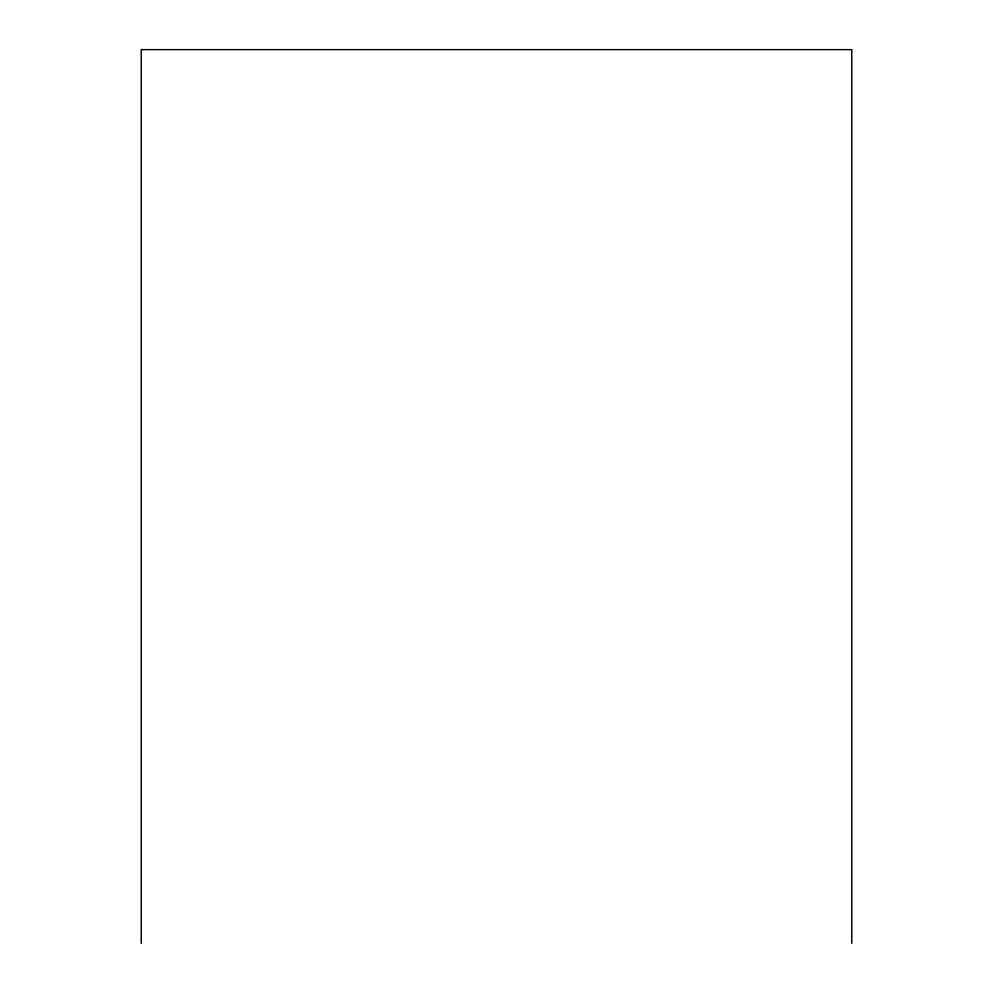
<?xml version="1.0" encoding="UTF-8"?>
<svg xmlns="http://www.w3.org/2000/svg" width="993" height="993" viewBox="0 0 993 993"><rect width="100%" height="100%" fill="white"/><g stroke="black" fill="none" stroke-linecap="round" stroke-linejoin="round"><path stroke-width="1.49" d="M851.771 943.35L851.771 49.65L141.229 49.65L141.229 943.35"/></g></svg>
